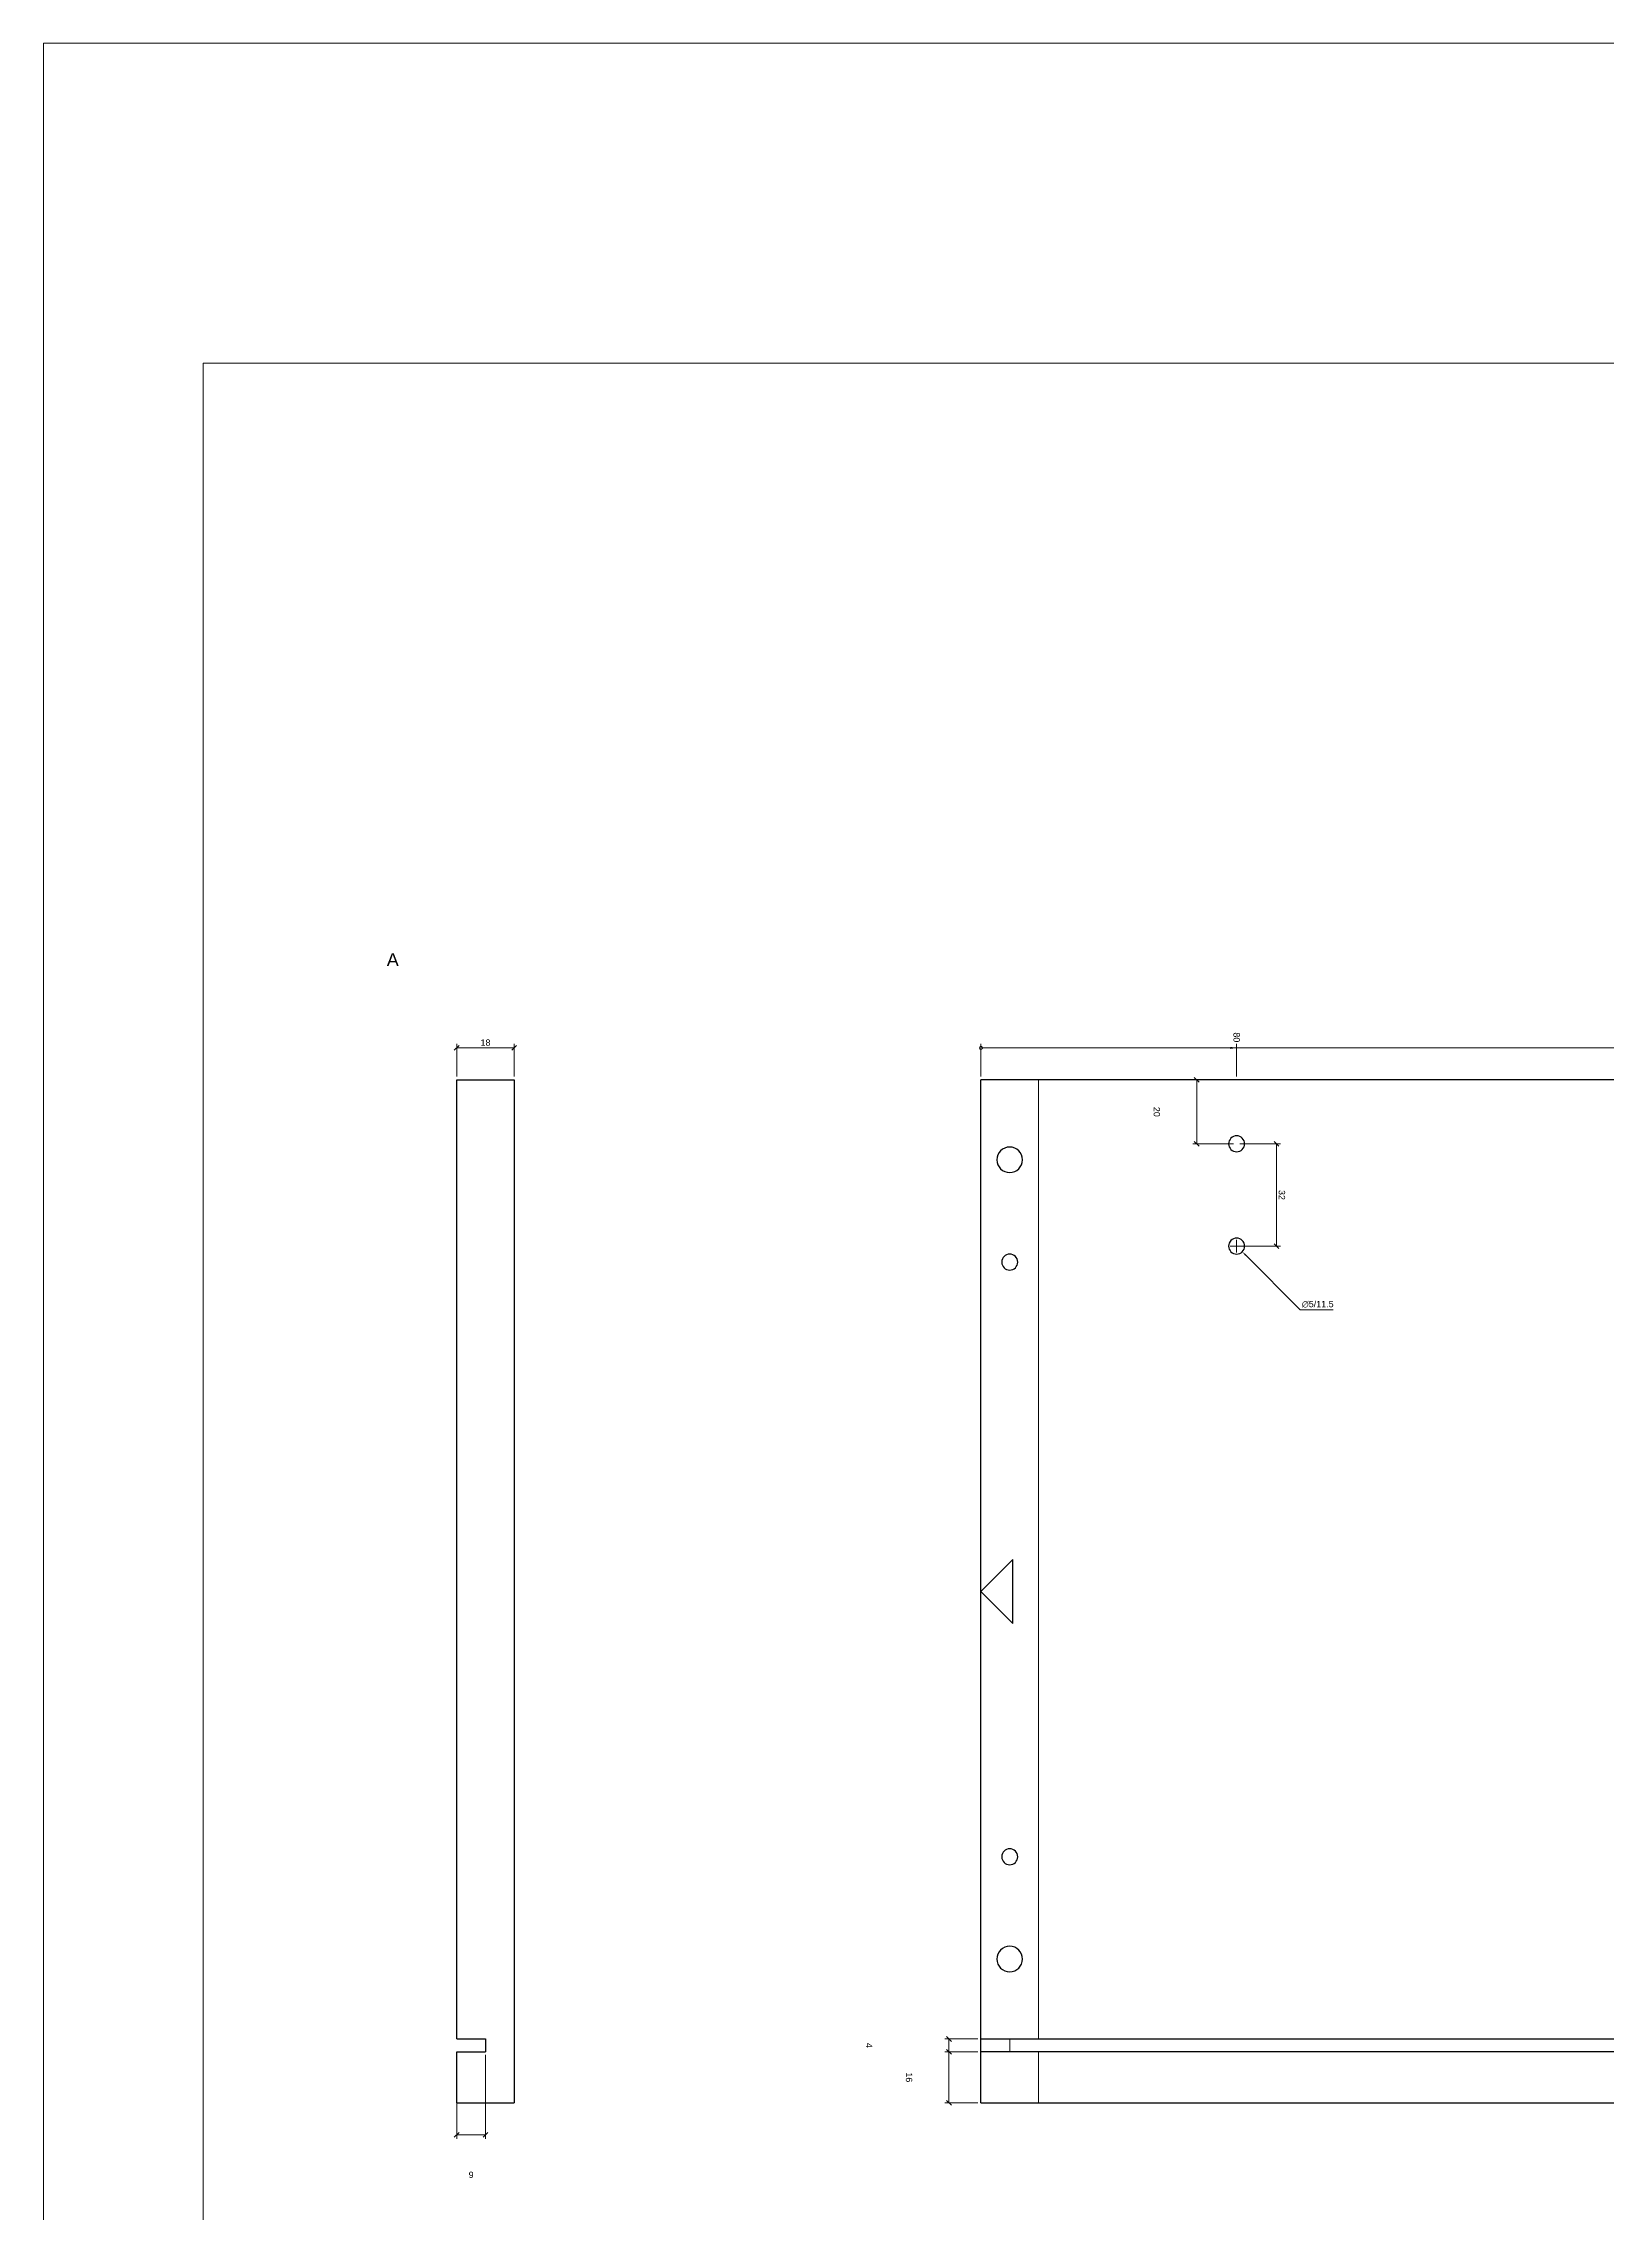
# Paper-space layout 'Left cabinet side' of a CAD drawing. Header units: millimetres. Extents: x -4 to 1481, y -4 to 1046.
# Drawn here: x -4 to 485, y 368 to 1046 of the extents above; entities that cross this region are included whole.
import ezdxf

# ---------------------------------------------------------------- set-up
doc = ezdxf.new("R2010")
doc.units = ezdxf.units.MM
doc.layers.get('0').update_dxf_attribs({"true_color": 0xc2c2ced6})
for name, color, linetype, true_color in [('New project_cabinet-001_Left cabinet side_Machining group1_View from above2', 1, 'Continuous', 0xc2ff0000), ('New project_cabinet-001_Left cabinet side_View from above', 1, 'Continuous', 0xc2ff0000), ('New project_cabinet-001_Left cabinet side_View from right', 1, 'Continuous', 0xc2ff0000)]:
    doc.layers.add(name, color=color, linetype=linetype, true_color=true_color)
doc.layers.add('TitleBlock', color=7, linetype='Continuous')
doc.styles.add('Blum_Dimension', font='arial.ttf', dxfattribs={"height": 2})
doc.styles.add('Blum_ViewInfo', font='arial.ttf', dxfattribs={"height": 4})
doc.dimstyles.new('Blum_Chain', dxfattribs={"dimtxt": 2, "dimasz": 2, "dimexe": 1.25, "dimexo": 1, "dimtad": 0, "dimjust": 4, "dimtih": 1, "dimtoh": 1, "dimtxsty": 'Blum_Dimension', "dimblk1": 'DOTSMALL', "dimsah": 1, "dimcen": 2, "dimadec": 0, "dimazin": 2, "dimtfac": 1, "dimtix": 1, "dimtmove": 0, "dimatfit": 3, "dimldrblk": 'OBLIQUE', "dimfxl": 1, "dimlwd": 5, "dimlwe": 5, "dimarcsym": 0})
doc.dimstyles.new('Blum_Default', dxfattribs={"dimtxt": 2, "dimasz": 1.5, "dimexe": 1.25, "dimexo": 1, "dimtad": 1, "dimtxsty": 'Blum_Dimension', "dimblk": 'OBLIQUE', "dimcen": 2, "dimadec": 0, "dimazin": 2, "dimtfac": 1, "dimtix": 1, "dimtmove": 0, "dimatfit": 3, "dimfxl": 1, "dimlwd": 5, "dimlwe": 5, "dimarcsym": 0})
doc.dimstyles.new('Blum_Default$4', dxfattribs={"dimtxt": 2, "dimasz": 1.5, "dimexe": 1.25, "dimexo": 1, "dimtad": 1, "dimtih": 1, "dimtoh": 1, "dimtxsty": 'Blum_Dimension', "dimblk1": 'OBLIQUE', "dimsah": 1, "dimcen": 2, "dimadec": 0, "dimazin": 2, "dimtfac": 1, "dimtofl": 0, "dimtmove": 0, "dimatfit": 3, "dimfxl": 1, "dimlwd": 5, "dimlwe": 5, "dimarcsym": 0})

# ---------------------------------------------------------------- blocks, each defined once
blk = doc.blocks.new('TitleBlock_Left cabinet side')
at = {"layer": 'TitleBlock', "lineweight": 0}
for points in [[(-0.79, -0.79, 0), (-0.79, 209.21, 0), (296.21, 209.21, 0), (296.21, -0.79, 0)], [(9.21, 9.21, 0), (9.21, 189.21, 0), (286.21, 189.21, 0), (286.21, 9.21, 0)]]:
    blk.add_polyline3d(points, close=True, dxfattribs=at)
blk = doc.blocks.new('_Oblique')
at = {"color": 0, "linetype": 'ByBlock', "lineweight": -2}
blk.add_line((-0.5, -0.5), (0.5, 0.5), dxfattribs=at)
blk = doc.blocks.new('*D127')
at = {"layer": 'Defpoints', "color": 0, "lineweight": 0}
for p in [(125.35, 417.83), (134.35, 417.83), (134.35, 391.83)]:
    blk.add_point(p, dxfattribs=at)
at = {"layer": 'New project_cabinet-001_Left cabinet side_View from right', "color": 0, "lineweight": 5}
for p, q in [((125.35, 416.83), (125.35, 390.58)), ((134.35, 416.83), (134.35, 390.58)), ((125.35, 391.83), (134.35, 391.83))]:
    blk.add_line(p, q, dxfattribs=at)
at = {"layer": 'New project_cabinet-001_Left cabinet side_View from right', "color": 0, "lineweight": 5, "xscale": 1.5, "yscale": 1.5, "zscale": 1.5, "rotation": 180}
blk.add_blockref('_Oblique', (125.35, 391.83), dxfattribs=at)
at = {"layer": 'New project_cabinet-001_Left cabinet side_View from right', "color": 0, "lineweight": 5, "xscale": 1.5, "yscale": 1.5, "zscale": 1.5}
blk.add_blockref('_Oblique', (134.35, 391.83), dxfattribs=at)
at = {"layer": 'New project_cabinet-001_Left cabinet side_View from right', "color": 0, "lineweight": 0, "insert": (129.85, 379.33), "char_height": 2, "attachment_point": 5, "style": 'Blum_Dimension'}
blk.add_mtext('9', dxfattribs=at)
blk = doc.blocks.new('*D130')
at = {"layer": 'Defpoints', "color": 0, "lineweight": 0}
for p in [(143.35, 731.83), (125.35, 721.83), (143.35, 721.83)]:
    blk.add_point(p, dxfattribs=at)
at = {"layer": 'New project_cabinet-001_Left cabinet side_View from right', "color": 0, "lineweight": 5}
for p, q in [((125.35, 722.83), (125.35, 733.08)), ((143.35, 722.83), (143.35, 733.08)), ((125.35, 731.83), (143.35, 731.83))]:
    blk.add_line(p, q, dxfattribs=at)
at = {"layer": 'New project_cabinet-001_Left cabinet side_View from right', "color": 0, "lineweight": 5, "xscale": 1.5, "yscale": 1.5, "zscale": 1.5, "rotation": 180}
blk.add_blockref('_Oblique', (125.35, 731.83), dxfattribs=at)
at = {"layer": 'New project_cabinet-001_Left cabinet side_View from right', "color": 0, "lineweight": 5, "xscale": 1.5, "yscale": 1.5, "zscale": 1.5}
blk.add_blockref('_Oblique', (143.35, 731.83), dxfattribs=at)
at = {"layer": 'New project_cabinet-001_Left cabinet side_View from right', "color": 0, "lineweight": 0, "insert": (134.35, 733.47), "char_height": 2, "attachment_point": 5, "style": 'Blum_Dimension'}
blk.add_mtext('18', dxfattribs=at)
blk = doc.blocks.new('Blum_Trinagle_Outline')
blk.add_lwpolyline([(0, 0), (2, 2), (-2, 2)], close=True)
blk = doc.blocks.new('_DotSmall')
at = {"color": 0, "linetype": 'ByBlock', "const_width": 0.5}
blk.add_lwpolyline([(-0.0625, 0, 1), (0.0625, 0, 1)], format="xyb", close=True, dxfattribs=at)
blk = doc.blocks.new('*D133')
at = {"layer": 'Defpoints', "color": 0, "lineweight": 0}
for p in [(369.35, 731.83), (289.35, 721.83), (369.35, 721.83)]:
    blk.add_point(p, dxfattribs=at)
at = {"layer": 'New project_cabinet-001_Left cabinet side_View from above', "color": 0, "lineweight": 5}
for p, q in [((289.35, 722.83), (289.35, 733.08)), ((369.35, 722.83), (369.35, 733.08)), ((289.35, 731.83), (367.35, 731.83))]:
    blk.add_line(p, q, dxfattribs=at)
at = {"layer": 'New project_cabinet-001_Left cabinet side_View from above', "color": 0, "lineweight": 0}
blk.add_solid([(367.35, 731.49), (367.35, 732.16), (369.35, 731.83)], dxfattribs=at)
at = {"layer": 'New project_cabinet-001_Left cabinet side_View from above', "color": 0, "lineweight": 5, "xscale": 2, "yscale": 2, "zscale": 2, "rotation": 180}
blk.add_blockref('_DotSmall', (289.35, 731.83), dxfattribs=at)
at = {"layer": 'New project_cabinet-001_Left cabinet side_View from above', "color": 0, "lineweight": 0, "insert": (369.35, 735.13), "char_height": 2, "attachment_point": 5, "rotation": 270, "style": 'Blum_Dimension'}
blk.add_mtext('80', dxfattribs=at)
blk = doc.blocks.new('*D136')
at = {"layer": 'Defpoints', "color": 0, "lineweight": 0}
for p in [(615.85, 731.83), (289.35, 721.83), (615.85, 721.83)]:
    blk.add_point(p, dxfattribs=at)
at = {"layer": 'New project_cabinet-001_Left cabinet side_View from above', "color": 0, "lineweight": 5}
for p, q in [((289.35, 722.83), (289.35, 733.08)), ((615.85, 722.83), (615.85, 733.08)), ((289.35, 731.83), (613.85, 731.83))]:
    blk.add_line(p, q, dxfattribs=at)
at = {"layer": 'New project_cabinet-001_Left cabinet side_View from above', "color": 0, "lineweight": 0}
blk.add_solid([(613.85, 731.49), (613.85, 732.16), (615.85, 731.83)], dxfattribs=at)
at = {"layer": 'New project_cabinet-001_Left cabinet side_View from above', "color": 0, "lineweight": 5, "xscale": 2, "yscale": 2, "zscale": 2, "rotation": 180}
blk.add_blockref('_DotSmall', (289.35, 731.83), dxfattribs=at)
at = {"layer": 'New project_cabinet-001_Left cabinet side_View from above', "color": 0, "lineweight": 0, "insert": (615.85, 737.08), "char_height": 2, "attachment_point": 5, "rotation": 270, "style": 'Blum_Dimension'}
blk.add_mtext('326,5', dxfattribs=at)
blk = doc.blocks.new('*D139')
at = {"layer": 'Defpoints', "color": 0, "lineweight": 0}
for p in [(928.85, 731.83), (289.35, 721.83), (928.85, 721.83)]:
    blk.add_point(p, dxfattribs=at)
at = {"layer": 'New project_cabinet-001_Left cabinet side_View from above', "color": 0, "lineweight": 5}
for p, q in [((289.35, 722.83), (289.35, 733.08)), ((928.85, 722.83), (928.85, 733.08)), ((289.35, 731.83), (926.85, 731.83))]:
    blk.add_line(p, q, dxfattribs=at)
at = {"layer": 'New project_cabinet-001_Left cabinet side_View from above', "color": 0, "lineweight": 0}
blk.add_solid([(926.85, 731.49), (926.85, 732.16), (928.85, 731.83)], dxfattribs=at)
at = {"layer": 'New project_cabinet-001_Left cabinet side_View from above', "color": 0, "lineweight": 5, "xscale": 2, "yscale": 2, "zscale": 2, "rotation": 180}
blk.add_blockref('_DotSmall', (289.35, 731.83), dxfattribs=at)
at = {"layer": 'New project_cabinet-001_Left cabinet side_View from above', "color": 0, "lineweight": 0, "insert": (928.85, 737.09), "char_height": 2, "attachment_point": 5, "rotation": 270, "style": 'Blum_Dimension'}
blk.add_mtext('639,5', dxfattribs=at)
blk = doc.blocks.new('*D142')
at = {"layer": 'Defpoints', "color": 0, "lineweight": 0}
for p in [(1201.35, 731.83), (289.35, 721.83), (1201.35, 721.83)]:
    blk.add_point(p, dxfattribs=at)
at = {"layer": 'New project_cabinet-001_Left cabinet side_View from above', "color": 0, "lineweight": 5}
for p, q in [((289.35, 722.83), (289.35, 733.08)), ((1201.35, 722.83), (1201.35, 733.08)), ((289.35, 731.83), (1199.35, 731.83))]:
    blk.add_line(p, q, dxfattribs=at)
at = {"layer": 'New project_cabinet-001_Left cabinet side_View from above', "color": 0, "lineweight": 0}
blk.add_solid([(1199.35, 731.49), (1199.35, 732.16), (1201.35, 731.83)], dxfattribs=at)
at = {"layer": 'New project_cabinet-001_Left cabinet side_View from above', "color": 0, "lineweight": 5, "xscale": 2, "yscale": 2, "zscale": 2, "rotation": 180}
blk.add_blockref('_DotSmall', (289.35, 731.83), dxfattribs=at)
at = {"layer": 'New project_cabinet-001_Left cabinet side_View from above', "color": 0, "lineweight": 0, "insert": (1201.35, 735.9), "char_height": 2, "attachment_point": 5, "rotation": 270, "style": 'Blum_Dimension'}
blk.add_mtext('912', dxfattribs=at)
blk = doc.blocks.new('*D145')
at = {"layer": 'Defpoints', "color": 0, "lineweight": 0}
for p in [(1289.35, 731.83), (289.35, 721.83), (1289.35, 721.83)]:
    blk.add_point(p, dxfattribs=at)
at = {"layer": 'New project_cabinet-001_Left cabinet side_View from above', "color": 0, "lineweight": 5}
for p, q in [((289.35, 722.83), (289.35, 733.08)), ((1289.35, 722.83), (1289.35, 733.08)), ((289.35, 731.83), (1287.35, 731.83))]:
    blk.add_line(p, q, dxfattribs=at)
at = {"layer": 'New project_cabinet-001_Left cabinet side_View from above', "color": 0, "lineweight": 0}
blk.add_solid([(1287.35, 731.49), (1287.35, 732.16), (1289.35, 731.83)], dxfattribs=at)
at = {"layer": 'New project_cabinet-001_Left cabinet side_View from above', "color": 0, "lineweight": 5, "xscale": 2, "yscale": 2, "zscale": 2, "rotation": 180}
blk.add_blockref('_DotSmall', (289.35, 731.83), dxfattribs=at)
at = {"layer": 'New project_cabinet-001_Left cabinet side_View from above', "color": 0, "lineweight": 0, "insert": (1289.35, 736.59), "char_height": 2, "attachment_point": 5, "rotation": 270, "style": 'Blum_Dimension'}
blk.add_mtext('1000', dxfattribs=at)
blk = doc.blocks.new('*D148')
at = {"layer": 'Defpoints', "color": 0, "lineweight": 0}
for p in [(279.35, 417.83), (289.35, 417.83), (289.35, 401.83)]:
    blk.add_point(p, dxfattribs=at)
at = {"layer": 'New project_cabinet-001_Left cabinet side_View from above', "color": 0, "lineweight": 5}
for p, q in [((288.35, 417.83), (278.1, 417.83)), ((279.35, 401.83), (279.35, 417.83)), ((288.35, 401.83), (278.1, 401.83))]:
    blk.add_line(p, q, dxfattribs=at)
at = {"layer": 'New project_cabinet-001_Left cabinet side_View from above', "color": 0, "lineweight": 5, "xscale": 1.5, "yscale": 1.5, "zscale": 1.5}
for p, rotation in [((279.35, 417.83), 90), ((279.35, 401.83), 270)]:
    blk.add_blockref('_Oblique', p, dxfattribs=dict(at, rotation=rotation))
at = {"layer": 'New project_cabinet-001_Left cabinet side_View from above', "color": 0, "lineweight": 0, "insert": (266.85, 409.83), "char_height": 2, "attachment_point": 5, "rotation": 270, "style": 'Blum_Dimension'}
blk.add_mtext('16', dxfattribs=at)
blk = doc.blocks.new('*D151')
at = {"layer": 'Defpoints', "color": 0, "lineweight": 0}
for p in [(279.35, 421.83), (289.35, 421.83), (289.35, 417.83)]:
    blk.add_point(p, dxfattribs=at)
at = {"layer": 'New project_cabinet-001_Left cabinet side_View from above', "color": 0, "lineweight": 5}
for p, q in [((288.35, 421.83), (278.1, 421.83)), ((279.35, 417.83), (279.35, 421.83)), ((288.35, 417.83), (278.1, 417.83))]:
    blk.add_line(p, q, dxfattribs=at)
at = {"layer": 'New project_cabinet-001_Left cabinet side_View from above', "color": 0, "lineweight": 5, "xscale": 1.5, "yscale": 1.5, "zscale": 1.5}
for p, rotation in [((279.35, 421.83), 90), ((279.35, 417.83), 270)]:
    blk.add_blockref('_Oblique', p, dxfattribs=dict(at, rotation=rotation))
at = {"layer": 'New project_cabinet-001_Left cabinet side_View from above', "color": 0, "lineweight": 0, "insert": (254.35, 419.83), "char_height": 2, "attachment_point": 5, "rotation": 270, "style": 'Blum_Dimension'}
blk.add_mtext('4', dxfattribs=at)
blk = doc.blocks.new('*D154')
at = {"layer": 'Defpoints', "color": 0, "lineweight": 0}
for p in [(356.85, 721.83), (369.35, 721.83), (369.35, 701.83)]:
    blk.add_point(p, dxfattribs=at)
at = {"layer": 'New project_cabinet-001_Left cabinet side_View from above', "color": 0, "lineweight": 5}
for p, q in [((368.35, 721.83), (355.6, 721.83)), ((356.85, 701.83), (356.85, 721.83)), ((368.35, 701.83), (355.6, 701.83))]:
    blk.add_line(p, q, dxfattribs=at)
at = {"layer": 'New project_cabinet-001_Left cabinet side_View from above', "color": 0, "lineweight": 5, "xscale": 1.5, "yscale": 1.5, "zscale": 1.5}
for p, rotation in [((356.85, 721.83), 90), ((356.85, 701.83), 270)]:
    blk.add_blockref('_Oblique', p, dxfattribs=dict(at, rotation=rotation))
at = {"layer": 'New project_cabinet-001_Left cabinet side_View from above', "color": 0, "lineweight": 0, "insert": (344.35, 711.83), "char_height": 2, "attachment_point": 5, "rotation": 270, "style": 'Blum_Dimension'}
blk.add_mtext('20', dxfattribs=at)
blk = doc.blocks.new('*D157')
at = {"layer": 'Defpoints', "color": 0, "lineweight": 0}
for p in [(369.35, 701.83), (381.85, 701.83), (369.35, 669.83)]:
    blk.add_point(p, dxfattribs=at)
at = {"layer": 'New project_cabinet-001_Left cabinet side_View from above', "color": 0, "lineweight": 5}
for p, q in [((370.35, 701.83), (383.1, 701.83)), ((381.85, 669.83), (381.85, 701.83)), ((370.35, 669.83), (383.1, 669.83))]:
    blk.add_line(p, q, dxfattribs=at)
at = {"layer": 'New project_cabinet-001_Left cabinet side_View from above', "color": 0, "lineweight": 5, "xscale": 1.5, "yscale": 1.5, "zscale": 1.5}
for p, rotation in [((381.85, 701.83), 90), ((381.85, 669.83), 270)]:
    blk.add_blockref('_Oblique', p, dxfattribs=dict(at, rotation=rotation))
at = {"layer": 'New project_cabinet-001_Left cabinet side_View from above', "color": 0, "lineweight": 0, "insert": (383.5, 685.83), "char_height": 2, "attachment_point": 5, "rotation": 270, "style": 'Blum_Dimension'}
blk.add_mtext('32', dxfattribs=at)
blk = doc.blocks.new('*D196')
at = {"layer": 'Defpoints', "color": 0, "lineweight": 0}
for p in [(367.58, 671.6), (371.12, 668.06)]:
    blk.add_point(p, dxfattribs=at)
at = {"layer": 'New project_cabinet-001_Left cabinet side_Machining group1_View from above2', "color": 0, "lineweight": 5}
for p, q in [((369.35, 667.83), (369.35, 671.83)), ((367.35, 669.83), (371.35, 669.83)), ((389.24, 649.94), (372.18, 667)), ((399.58, 649.94), (389.24, 649.94))]:
    blk.add_line(p, q, dxfattribs=at)
at = {"layer": 'New project_cabinet-001_Left cabinet side_Machining group1_View from above2', "color": 0, "lineweight": 0}
blk.add_solid([(372.35, 667.18), (372, 666.82), (371.12, 668.06)], dxfattribs=at)
at = {"layer": 'New project_cabinet-001_Left cabinet side_Machining group1_View from above2', "color": 0, "lineweight": 0, "insert": (394.72, 651.64), "char_height": 2, "attachment_point": 5, "style": 'Blum_Dimension'}
blk.add_mtext('∅5/11.5', dxfattribs=at)

psp = doc.layouts.new('Left cabinet side')

# ---------------------------------------------------------------- linework, layer by layer
at = {"linetype": 'Continuous', "lineweight": 30}
for p, q in [((125.35, 704.328), (125.35, 721.828)), ((125.35, 721.828), (143.35, 721.828)), ((143.35, 721.828), (143.35, 401.828)), ((289.35, 421.828), (289.35, 721.828)), ((1289.35, 721.828), (289.35, 721.828)), ((125.35, 700.828), (125.35, 704.328)), ((125.35, 699.328), (125.35, 700.828)), ((125.35, 692.828), (125.35, 699.328)), ((125.35, 687.328), (125.35, 692.828)), ((125.35, 682.328), (125.35, 687.328)), ((125.35, 672.328), (125.35, 682.328)), ((125.35, 667.328), (125.35, 672.328)), ((125.35, 662.328), (125.35, 667.328)), ((125.35, 481.328), (125.35, 662.328)), ((125.35, 476.328), (125.35, 481.328)), ((125.35, 469.078), (125.35, 476.328)), ((125.35, 466.578), (125.35, 469.078)), ((125.35, 461.328), (125.35, 466.578)), ((125.35, 456.328), (125.35, 461.328)), ((125.35, 450.828), (125.35, 456.328)), ((125.35, 442.828), (125.35, 450.828)), ((125.35, 437.078), (125.35, 442.828)), ((125.35, 434.578), (125.35, 437.078)), ((125.35, 421.828), (125.35, 434.578)), ((125.35, 421.828), (134.35, 421.828)), ((134.35, 421.828), (134.35, 417.828)), ((289.35, 421.828), (1289.35, 421.828)), ((289.35, 417.828), (289.35, 421.828)), ((125.35, 417.828), (134.35, 417.828)), ((125.35, 401.828), (125.35, 417.828)), ((1289.35, 417.828), (289.35, 417.828)), ((289.35, 401.828), (289.35, 417.828)), ((125.35, 401.828), (143.35, 401.828)), ((289.35, 401.828), (1289.35, 401.828))]:
    psp.add_line(p, q, dxfattribs=at)
at = {"linetype": 'Continuous', "lineweight": 5}
for p, q in [((289.35, 721.828), (289.35, 401.828)), ((307.35, 721.828), (289.35, 721.828)), ((307.35, 421.828), (307.35, 721.828)), ((298.35, 417.828), (298.35, 421.828)), ((307.35, 421.828), (298.35, 421.828)), ((307.35, 417.828), (298.35, 417.828)), ((307.35, 401.828), (307.35, 417.828)), ((307.35, 401.828), (289.35, 401.828))]:
    psp.add_line(p, q, dxfattribs=at)
at = {"linetype": 'Continuous', "lineweight": 30, "extrusion": (0, 0, -1)}
for centre, radius in [((-298.35, 696.828), 4), ((-369.35, 701.828), 2.5), ((-369.35, 669.828), 2.5), ((-298.35, 664.828), 2.5), ((-298.35, 478.828), 2.5), ((-298.35, 446.828), 4)]:
    psp.add_circle(centre, radius, dxfattribs=at)

# ---------------------------------------------------------------- block references
at = {"lineweight": 0, "xscale": 5, "yscale": 5, "zscale": 5}
psp.add_blockref('TitleBlock_Left cabinet side', (0, 0), dxfattribs=at)
at = {"layer": 'New project_cabinet-001_Left cabinet side_View from above', "lineweight": 0, "xscale": 5, "yscale": 5, "zscale": 5, "rotation": 270}
psp.add_blockref('Blum_Trinagle_Outline', (289.35, 561.828), dxfattribs=at)

# ---------------------------------------------------------------- texts
at = {"lineweight": 0, "insert": (103.475, 757.453), "char_height": 4, "attachment_point": 7, "style": 'Blum_ViewInfo'}
psp.add_mtext('A', dxfattribs=at)

# ---------------------------------------------------------------- dimensions: what is measured, and where the dimension line sits
at = {"layer": 'New project_cabinet-001_Left cabinet side_Machining group1_View from above2', "lineweight": 0}
dim = psp.add_diameter_dim_2p(p1=(367.582, 671.595), p2=(371.117, 668.06), dimstyle='Blum_Default$4', override={"dimscale": 0, "dimpost": '/11.5'}, dxfattribs=at)
dim.commit()
dim.dimension.update_dxf_attribs({"geometry": '*D196', "text_midpoint": (394.72, 649.94), "dimtype": 163})
at = {"layer": 'New project_cabinet-001_Left cabinet side_View from above', "lineweight": 0}
for base, p2, picture, middle in [((928.85, 731.828), (928.85, 721.828), '*D139', (928.85, 737.09)), ((615.85, 731.828), (615.85, 721.828), '*D136', (615.85, 737.084)), ((1289.35, 731.828), (1289.35, 721.828), '*D145', (1289.35, 736.591)), ((1201.35, 731.828), (1201.35, 721.828), '*D142', (1201.35, 735.902)), ((369.35, 731.828), (369.35, 721.828), '*D133', (369.35, 735.133))]:
    dim = psp.add_linear_dim(base=base, p1=(289.35, 721.828), p2=p2, dimstyle='Blum_Chain', override={"dimscale": 0}, dxfattribs=at)
    dim.commit()
    dim.dimension.update_dxf_attribs({"geometry": picture, "text_midpoint": middle})
for base, p1, p2, picture, middle in [((356.85, 721.828), (369.35, 701.828), (369.35, 721.828), '*D154', (344.35, 711.828)), ((279.35, 421.828), (289.35, 417.828), (289.35, 421.828), '*D151', (254.35, 419.828)), ((279.35, 417.828), (289.35, 401.828), (289.35, 417.828), '*D148', (266.85, 409.828))]:
    dim = psp.add_linear_dim(base=base, p1=p1, p2=p2, angle=90, dimstyle='Blum_Default', override={"dimscale": 0, "dimtad": 4, "dimtmove": 2}, dxfattribs=at)
    dim.commit()
    dim.dimension.update_dxf_attribs({"geometry": picture, "text_midpoint": middle, "dimtype": 160})
dim = psp.add_linear_dim(base=(381.85, 701.828), p1=(369.35, 669.828), p2=(369.35, 701.828), angle=90, dimstyle='Blum_Default', override={"dimscale": 0}, dxfattribs=at)
dim.commit()
dim.dimension.update_dxf_attribs({"geometry": '*D157', "text_midpoint": (383.497, 685.828)})
at = {"layer": 'New project_cabinet-001_Left cabinet side_View from right', "lineweight": 0}
dim = psp.add_linear_dim(base=(143.35, 731.828), p1=(125.35, 721.828), p2=(143.35, 721.828), dimstyle='Blum_Default', override={"dimscale": 0}, dxfattribs=at)
dim.commit()
dim.dimension.update_dxf_attribs({"geometry": '*D130', "text_midpoint": (134.35, 733.474)})
dim = psp.add_linear_dim(base=(134.35, 391.828), p1=(125.35, 417.828), p2=(134.35, 417.828), dimstyle='Blum_Default', override={"dimscale": 0, "dimtad": 4, "dimtmove": 2}, dxfattribs=at)
dim.commit()
dim.dimension.update_dxf_attribs({"geometry": '*D127', "text_midpoint": (129.85, 379.328), "dimtype": 160})

doc.saveas('drawing.dxf')
